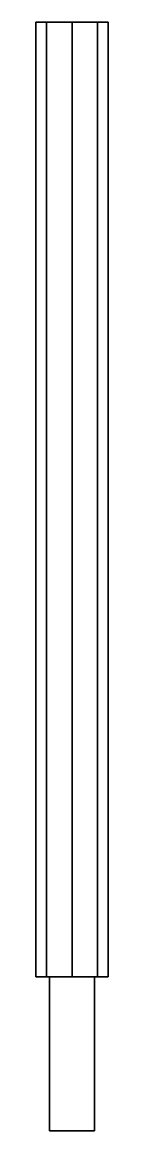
# Model space of a CAD drawing. Extents: x -0.08 to 0.08, y 0 to 2.45.
import ezdxf

# ---------------------------------------------------------------- set-up
doc = ezdxf.new("R2010")
doc.units = 0
doc.layers.add('CRANE_ACTUATOR_2', color=1, linetype='CONTINUOUS')

msp = doc.modelspace()

# ---------------------------------------------------------------- linework, layer by layer
at = {"layer": 'CRANE_ACTUATOR_2'}
for points in [[(-0.0566, 2.45, 0.0566), (-0.08, 2.45), (-0.08, 0.34), (-0.0566, 0.34, 0.0566)], [(-0.08, 2.45), (-0.0566, 2.45, -0.0566), (-0.0566, 0.34, -0.0566), (-0.08, 0.34)], [(0, 2.45, 0.08), (-0.0566, 2.45, 0.0566), (-0.0566, 0.34, 0.0566), (0, 0.34, 0.08)], [(-0.0566, 2.45, -0.0566), (0, 2.45, -0.08), (0, 0.34, -0.08), (-0.0566, 0.34, -0.0566)], [(0.0566, 2.45, 0.0566), (0, 2.45, 0.08), (0, 0.34, 0.08), (0.0566, 0.34, 0.0566)], [(0, 2.45, -0.08), (0.0566, 2.45, -0.0566), (0.0566, 0.34, -0.0566), (0, 0.34, -0.08)], [(0.08, 2.45), (0.0566, 2.45, 0.0566), (0.0566, 0.34, 0.0566), (0.08, 0.34)], [(0.0566, 2.45, -0.0566), (0.08, 2.45), (0.08, 0.34), (0.0566, 0.34, -0.0566)], [(-0.0566, 0.34, -0.0566), (0, 0.34, 0.08), (-0.0566, 0.34, 0.0566), (-0.08, 0.34)], [(0, 0.34, -0.08), (0.0566, 0.34, 0.0566), (0, 0.34, 0.08), (-0.0566, 0.34, -0.0566)], [(0.05, 0, 0.05), (0.05, 0.34, 0.05), (-0.05, 0.34, 0.05), (-0.05, 0, 0.05)], [(0.05, 0.34, -0.05), (0.05, 0, -0.05), (-0.05, 0, -0.05), (-0.05, 0.34, -0.05)], [(-0.05, 0, 0.05), (-0.05, 0.34, 0.05), (-0.05, 0.34, -0.05), (-0.05, 0, -0.05)], [(0.0566, 0.34, -0.0566), (0.08, 0.34), (0.0566, 0.34, 0.0566), (0, 0.34, -0.08)], [(0.05, 0, -0.05), (0.05, 0.34, -0.05), (0.05, 0.34, 0.05), (0.05, 0, 0.05)], [(0.05, 0, -0.05), (0.05, 0, 0.05), (-0.05, 0, 0.05), (-0.05, 0, -0.05)]]:
    msp.add_3dface(points, dxfattribs=at)

doc.saveas('drawing.dxf')
